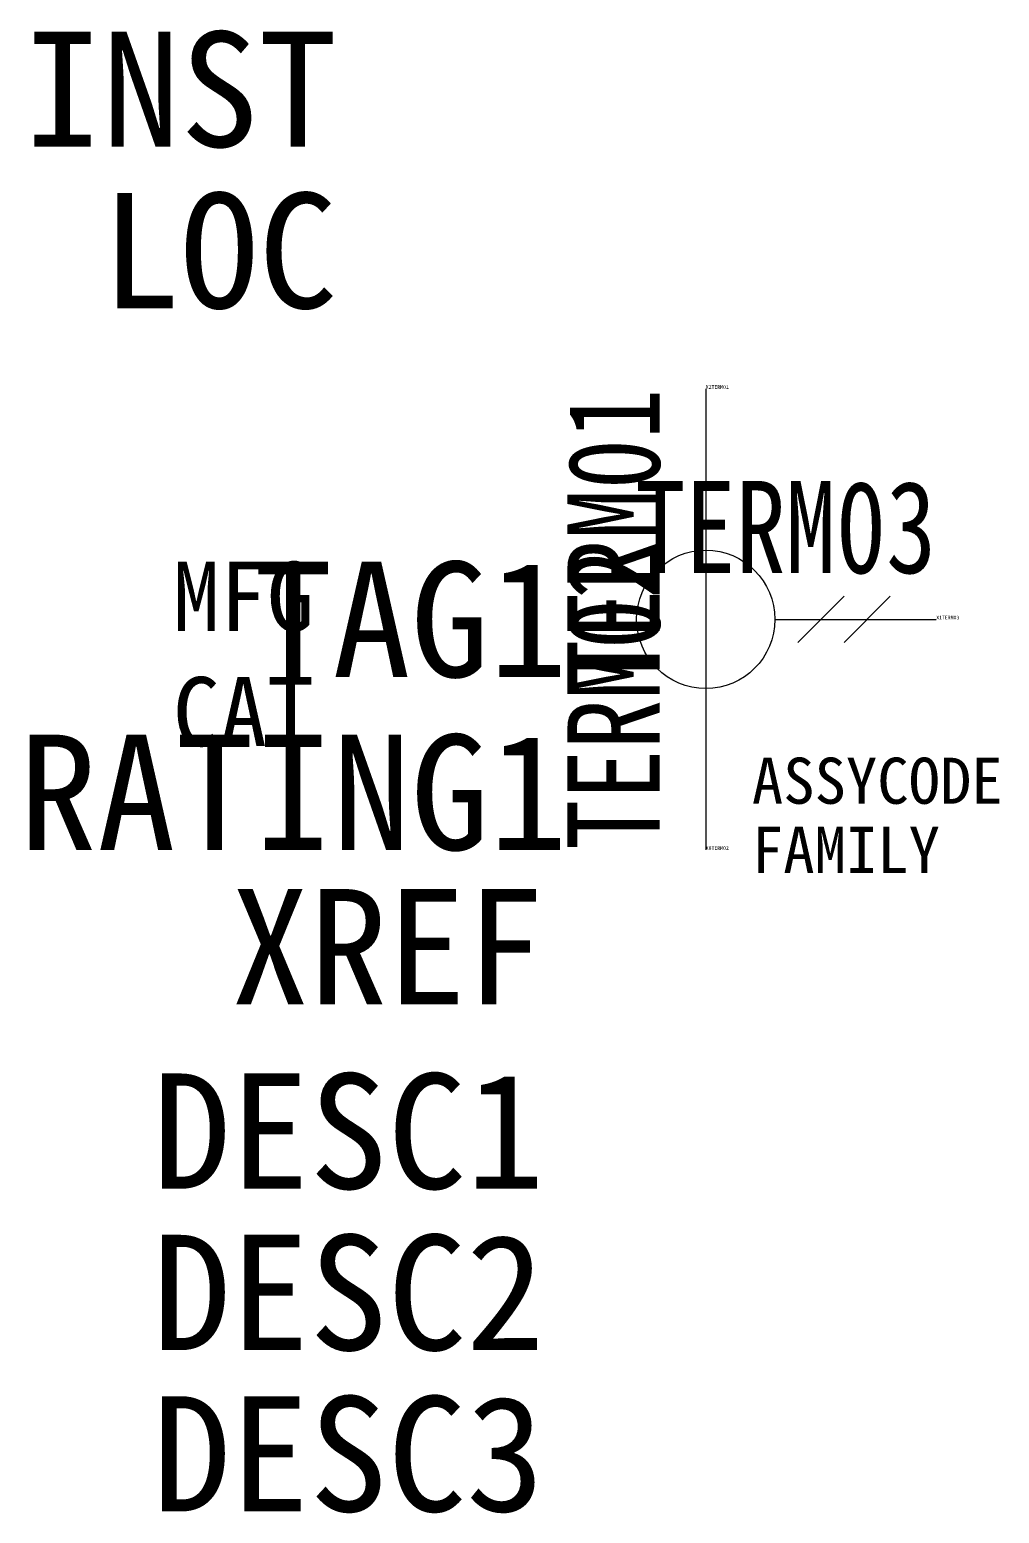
# Model space of a CAD drawing. Header units: millimetres. Extents: x -14.7 to 6.4, y -19.4 to 12.8.
import ezdxf
from ezdxf.enums import TextEntityAlignment as Align

# ---------------------------------------------------------------- set-up
doc = ezdxf.new("R2010")
doc.units = ezdxf.units.MM
doc.header["$LTSCALE"] = 12
doc.styles.add('WD_IEC', font='simhei.ttf')

msp = doc.modelspace()

# ---------------------------------------------------------------- linework, layer by layer
for p, q in [((0, 5), (0, -5)), ((3, 0.5), (2, -0.5)), ((4, 0.5), (3, -0.5)), ((1.5, 0), (5, 0))]:
    msp.add_line(p, q)
msp.add_circle((0, 0), 1.5)

# ---------------------------------------------------------------- texts
at = {"style": 'WD_IEC'}
for tag, text, p in [('INST', '', (-8, 10.25)), ('LOC', '', (-8, 6.75)), ('TAG1', 'TA', (-3, -1.25)), ('RATING1', '', (-3, -5)), ('XREF', '', (-3.5, -8.35)), ('DESC1', '', (-3.5, -12.35)), ('DESC2', '', (-3.5, -15.85)), ('DESC3', '', (-3.5, -19.35))]:
    msp.add_attdef(tag, text=text, height=2.5, dxfattribs=at).set_placement(p, align=Align.RIGHT)
at = {"style": 'WD_IEC', "width": 0.8}
msp.add_attdef('TERM01', text='', height=2, rotation=90, dxfattribs=at).set_placement((-1, 5), align=Align.RIGHT)
at = {"style": 'WD_IEC', "flags": 1}
for tag, p, height in [('X2TERM01', (0, 5), 0.08), ('X1TERM03', (5, 0), 0.08), ('ASSYCODE', (1, -4), 1), ('FAMILY', (1, -5.5), 1), ('X8TERM02', (0, -5), 0.08)]:
    msp.add_attdef(tag, p, '', height=height, dxfattribs=at)
at = {"style": 'WD_IEC', "width": 0.8}
msp.add_attdef('TERM03', text='', height=2, dxfattribs=at).set_placement((5, 1.003), align=Align.RIGHT)
msp.add_attdef('TERM02', (-1, -5), '', height=2, rotation=90, dxfattribs=at)
at = {"style": 'WD_IEC', "flags": 9}
for tag, p in [('MFG', (-8.5, -0.25)), ('CAT', (-8.5, -2.75))]:
    msp.add_attdef(tag, text='', height=1.5, dxfattribs=at).set_placement(p, align=Align.RIGHT)

doc.saveas('drawing.dxf')
